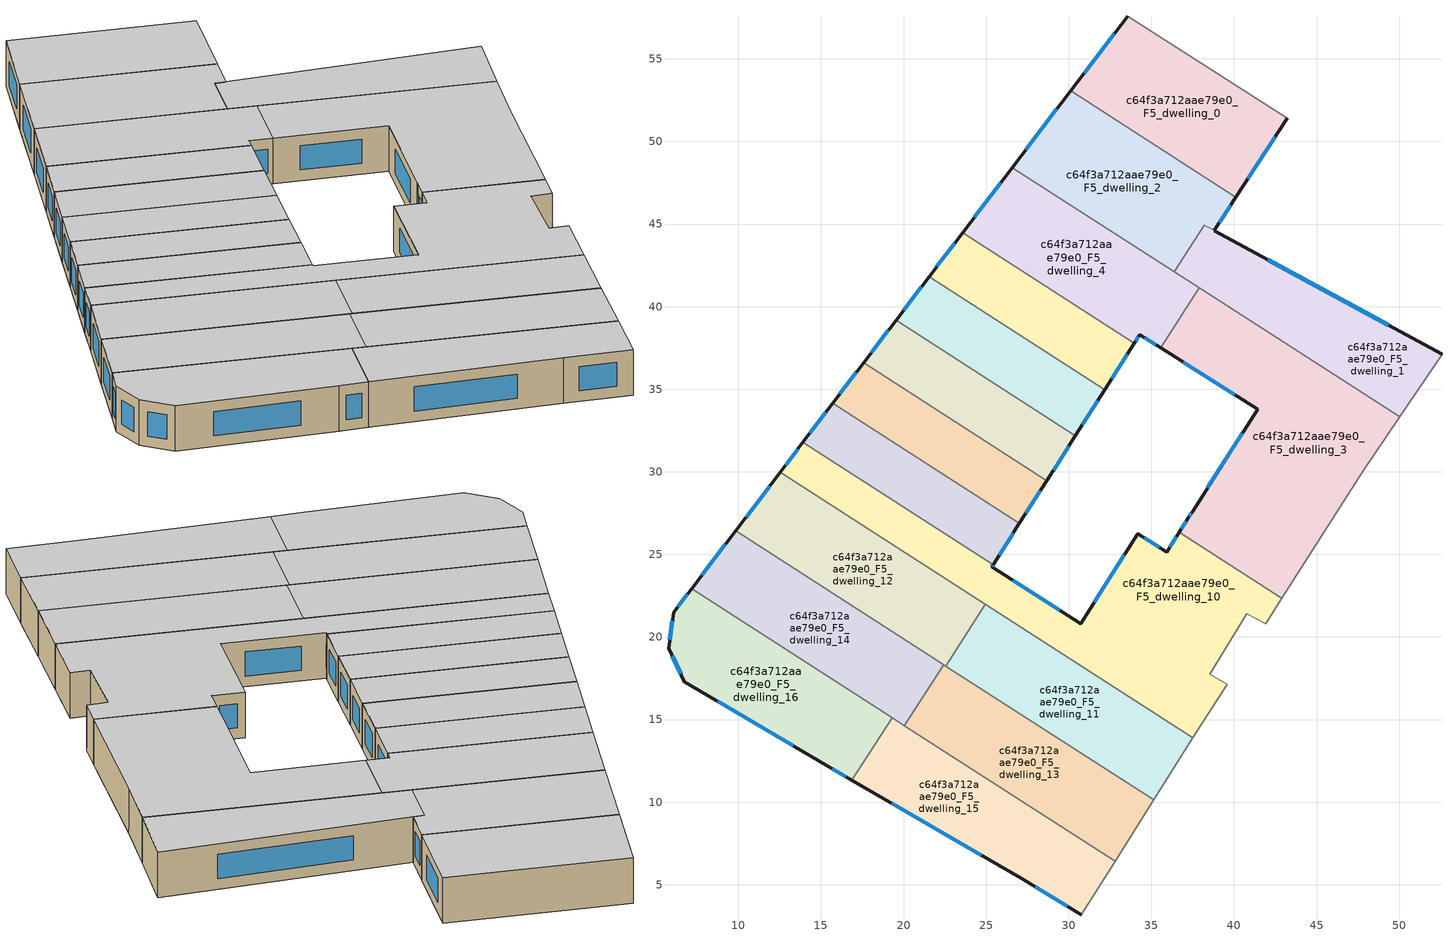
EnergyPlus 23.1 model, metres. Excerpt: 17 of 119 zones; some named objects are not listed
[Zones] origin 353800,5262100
c64f3a712aae79e0_F5_dwelling_0
 floor to c64f3a712aae79e0_F4_dwelling_0 (EU_floor_Construction): 43.23,51.41 40.11,46.62 30.12,53.06 33.57,57.59 z15
 wall outside (EU_wall_Construction): 33.57,57.59 30.12,53.06 / 40.11,46.62 43.23,51.41 z15:18
 wall to c64f3a712aae79e0_F5_dwelling_2 (EU_wall_Construction): 30.12,53.06 40.11,46.62 z15:18
 wall adiabatic (EU_wall_Construction): 43.23,51.41 33.57,57.59 z15:18
 window (EU_Window_Construction): 32.76,56.52 30.93,54.12 / 40.84,47.75 42.5,50.28 z15.7:17.3
 ceiling to c64f3a712aae79e0_F6_dwelling_0 (EU_floor_Construction): 40.11,46.62 43.23,51.41 33.57,57.59 30.12,53.06 z18
c64f3a712aae79e0_F5_dwelling_1
 floor to c64f3a712aae79e0_F4_dwelling_1 (EU_floor_Construction): 52.6,37.12 50.03,33.32 36.37,42.11 38.2,44.94 38.81,44.61 z15
 wall outside (EU_wall_Construction): 52.6,37.12 38.81,44.61 z15:18
 wall adiabatic (EU_wall_Construction): 50.03,33.32 52.6,37.12 z15:18
 wall to c64f3a712aae79e0_F5_dwelling_3 (EU_wall_Construction): 37.89,41.13 50.03,33.32 z15:18
 wall to c64f3a712aae79e0_F5_dwelling_2 (EU_wall_Construction): 38.81,44.61 38.2,44.94 36.37,42.11 z15:18
 wall to c64f3a712aae79e0_F5_dwelling_4 (EU_wall_Construction): 36.37,42.11 37.89,41.13 z15:18
 window (EU_Window_Construction): 49.36,38.88 42.05,42.85 z15.7:17.3
 ceiling to c64f3a712aae79e0_F6_dwelling_1 (EU_floor_Construction): 50.03,33.32 52.6,37.12 38.81,44.61 38.2,44.94 36.37,42.11 z18
c64f3a712aae79e0_F5_dwelling_10
 floor to c64f3a712aae79e0_F4_dwelling_10 (EU_floor_Construction): 36.69,26.34 42.91,22.34 41.93,20.82 40.77,21.42 38.55,17.75 39.58,17.15 37.52,13.89 12.53,29.97 13.91,31.79 25.43,24.38 25.34,24.24 30.73,20.82 34.18,26.26 35.9,25.16 35.92,25.15 z15
 wall outside (EU_wall_Construction): 13.91,31.79 12.53,29.97 / 36.69,26.34 35.92,25.15 35.9,25.16 34.18,26.26 30.73,20.82 25.34,24.24 25.43,24.38 z15:18
 wall adiabatic (EU_wall_Construction): 37.52,13.89 39.58,17.15 38.55,17.75 40.77,21.42 41.93,20.82 42.91,22.34 z15:18
 wall to c64f3a712aae79e0_F5_dwelling_9 (EU_wall_Construction): 25.43,24.38 13.91,31.79 z15:18
 wall to c64f3a712aae79e0_F5_dwelling_3 (EU_wall_Construction): 42.91,22.34 36.69,26.34 z15:18
 wall to c64f3a712aae79e0_F5_dwelling_11 (EU_wall_Construction): 24.96,21.97 37.52,13.89 z15:18
 wall to c64f3a712aae79e0_F5_dwelling_12 (EU_wall_Construction): 12.53,29.97 24.96,21.97 z15:18
 window (EU_Window_Construction): 13.59,31.36 12.85,30.4 / 25.36,24.27 25.41,24.34 / 29.46,21.62 26.61,23.44 / 33.37,24.98 31.54,22.09 / 35.49,25.42 34.58,26 / 36.51,26.06 36.1,25.43 z15.7:17.3
 ceiling to c64f3a712aae79e0_F6_dwelling_10 (EU_floor_Construction): 39.58,17.15 38.55,17.75 40.77,21.42 41.93,20.82 42.91,22.34 36.69,26.34 35.92,25.15 35.9,25.16 34.18,26.26 30.73,20.82 25.34,24.24 25.43,24.38 13.91,31.79 12.53,29.97 37.52,13.89 z18
c64f3a712aae79e0_F5_dwelling_11
 floor to c64f3a712aae79e0_F4_dwelling_11 (EU_floor_Construction): 37.52,13.89 35.15,10.13 22.55,18.24 24.96,21.97 z15
 wall adiabatic (EU_wall_Construction): 35.15,10.13 37.52,13.89 z15:18
 wall to c64f3a712aae79e0_F5_dwelling_12 (EU_wall_Construction): 24.96,21.97 22.55,18.24 z15:18
 wall to c64f3a712aae79e0_F5_dwelling_13 (EU_wall_Construction): 22.55,18.24 35.15,10.13 z15:18
 ceiling to c64f3a712aae79e0_F6_dwelling_11 (EU_floor_Construction): 35.15,10.13 37.52,13.89 24.96,21.97 22.55,18.24 z18
c64f3a712aae79e0_F5_dwelling_12
 floor to c64f3a712aae79e0_F4_dwelling_12 (EU_floor_Construction): 24.96,21.97 22.55,18.24 9.83,26.43 12.53,29.97 z15
 wall outside (EU_wall_Construction): 12.53,29.97 9.83,26.43 z15:18
 wall to c64f3a712aae79e0_F5_dwelling_14 (EU_wall_Construction): 9.83,26.43 22.42,18.32 z15:18
 wall to c64f3a712aae79e0_F5_dwelling_13 (EU_wall_Construction): 22.42,18.32 22.55,18.24 z15:18
 window (EU_Window_Construction): 11.89,29.14 10.46,27.26 z15.7:17.3
 ceiling to c64f3a712aae79e0_F6_dwelling_12 (EU_floor_Construction): 22.55,18.24 24.96,21.97 12.53,29.97 9.83,26.43 z18
c64f3a712aae79e0_F5_dwelling_13
 floor to c64f3a712aae79e0_F4_dwelling_13 (EU_floor_Construction): 35.15,10.13 32.8,6.42 20.05,14.64 22.42,18.32 z15
 wall adiabatic (EU_wall_Construction): 32.8,6.42 35.15,10.13 z15:18
 wall to c64f3a712aae79e0_F5_dwelling_14 (EU_wall_Construction): 22.42,18.32 20.05,14.64 z15:18
 wall to c64f3a712aae79e0_F5_dwelling_15 (EU_wall_Construction): 20.05,14.64 32.8,6.42 z15:18
 ceiling to c64f3a712aae79e0_F6_dwelling_13 (EU_floor_Construction): 32.8,6.42 35.15,10.13 22.42,18.32 20.05,14.64 z18
c64f3a712aae79e0_F5_dwelling_14
 floor to c64f3a712aae79e0_F4_dwelling_14 (EU_floor_Construction): 22.42,18.32 20.05,14.64 7.16,22.93 9.83,26.43 z15
 wall outside (EU_wall_Construction): 9.83,26.43 7.16,22.93 z15:18
 wall to c64f3a712aae79e0_F5_dwelling_16 (EU_wall_Construction): 7.16,22.93 19.3,15.12 z15:18
 wall to c64f3a712aae79e0_F5_dwelling_15 (EU_wall_Construction): 19.3,15.12 20.05,14.64 z15:18
 window (EU_Window_Construction): 9.2,25.61 7.79,23.75 z15.7:17.3
 ceiling to c64f3a712aae79e0_F6_dwelling_14 (EU_floor_Construction): 20.05,14.64 22.42,18.32 9.83,26.43 7.16,22.93 z18
c64f3a712aae79e0_F5_dwelling_15
 floor to c64f3a712aae79e0_F4_dwelling_15 (EU_floor_Construction): 32.8,6.42 30.75,3.18 27.12,5.38 16.87,11.34 19.3,15.12 z15
 wall outside (EU_wall_Construction): 16.87,11.34 27.12,5.38 30.75,3.18 z15:18
 wall to c64f3a712aae79e0_F5_dwelling_16 (EU_wall_Construction): 19.3,15.12 16.87,11.34 z15:18
 wall adiabatic (EU_wall_Construction): 30.75,3.18 32.8,6.42 z15:18
 window (EU_Window_Construction): 27.98,4.87 29.9,3.7 / 19.28,9.94 24.72,6.78 z15.7:17.3
 ceiling to c64f3a712aae79e0_F6_dwelling_15 (EU_floor_Construction): 30.75,3.18 32.8,6.42 19.3,15.12 16.87,11.34 27.12,5.38 z18
c64f3a712aae79e0_F5_dwelling_16
 floor to c64f3a712aae79e0_F4_dwelling_16 (EU_floor_Construction): 19.3,15.12 16.87,11.34 15.33,12.24 6.73,17.29 5.77,19.33 6.08,21.51 7.16,22.93 z15
 wall outside (EU_wall_Construction): 7.16,22.93 6.08,21.51 5.77,19.33 6.73,17.29 15.33,12.24 16.87,11.34 z15:18
 window (EU_Window_Construction): 15.69,12.03 16.51,11.55 / 8.75,16.1 13.31,13.43 / 5.99,18.85 6.5,17.77 / 6.01,21 5.84,19.84 / 6.91,22.6 6.33,21.84 z15.7:17.3
 ceiling to c64f3a712aae79e0_F6_dwelling_16 (EU_floor_Construction): 16.87,11.34 19.3,15.12 7.16,22.93 6.08,21.51 5.77,19.33 6.73,17.29 15.33,12.24 z18
c64f3a712aae79e0_F5_dwelling_2
 floor to c64f3a712aae79e0_F4_dwelling_2 (EU_floor_Construction): 40.11,46.62 38.81,44.61 38.2,44.94 36.37,42.11 26.58,48.41 30.12,53.06 z15
 wall outside (EU_wall_Construction): 30.12,53.06 26.58,48.41 / 38.81,44.61 40.11,46.62 z15:18
 wall to c64f3a712aae79e0_F5_dwelling_4 (EU_wall_Construction): 26.58,48.41 36.37,42.11 z15:18
 window (EU_Window_Construction): 29.29,51.97 27.41,49.5 / 39.11,45.08 39.81,46.15 z15.7:17.3
 ceiling to c64f3a712aae79e0_F6_dwelling_2 (EU_floor_Construction): 38.81,44.61 40.11,46.62 30.12,53.06 26.58,48.41 36.37,42.11 38.2,44.94 z18
c64f3a712aae79e0_F5_dwelling_3
 floor to c64f3a712aae79e0_F4_dwelling_3 (EU_floor_Construction): 50.03,33.32 47.83,30.06 42.91,22.34 36.69,26.34 37.25,27.23 37.47,27.57 41.44,33.79 35.56,37.51 37.89,41.13 z15
 wall outside (EU_wall_Construction): 35.56,37.51 41.44,33.79 37.47,27.57 37.25,27.23 36.69,26.34 z15:18
 wall to c64f3a712aae79e0_F5_dwelling_4 (EU_wall_Construction): 37.89,41.13 35.56,37.51 z15:18
 wall adiabatic (EU_wall_Construction): 42.91,22.34 47.83,30.06 50.03,33.32 z15:18
 window (EU_Window_Construction): 37.42,27.49 37.3,27.31 / 40.5,32.33 38.4,29.03 / 36.94,36.64 40.06,34.67 / 37.12,27.02 36.82,26.55 z15.7:17.3
 ceiling to c64f3a712aae79e0_F6_dwelling_3 (EU_floor_Construction): 42.91,22.34 47.83,30.06 50.03,33.32 37.89,41.13 35.56,37.51 41.44,33.79 37.47,27.57 37.25,27.23 36.69,26.34 z18
c64f3a712aae79e0_F5_dwelling_4
 floor to c64f3a712aae79e0_F4_dwelling_4 (EU_floor_Construction): 37.89,41.13 35.56,37.51 34.3,38.31 33.97,37.79 23.58,44.47 26.58,48.41 z15
 wall outside (EU_wall_Construction): 26.58,48.41 23.58,44.47 / 33.97,37.79 34.3,38.31 35.56,37.51 z15:18
 wall to c64f3a712aae79e0_F5_dwelling_5 (EU_wall_Construction): 23.58,44.47 33.97,37.79 z15:18
 window (EU_Window_Construction): 25.87,47.49 24.28,45.4 / 34.59,38.12 35.26,37.7 / 34.05,37.91 34.22,38.19 z15.7:17.3
 ceiling to c64f3a712aae79e0_F6_dwelling_4 (EU_floor_Construction): 35.56,37.51 37.89,41.13 26.58,48.41 23.58,44.47 33.97,37.79 34.3,38.31 z18
c64f3a712aae79e0_F5_dwelling_5
 floor to c64f3a712aae79e0_F4_dwelling_5 (EU_floor_Construction): 33.97,37.79 32.17,34.97 21.54,41.81 23.58,44.47 z15
 wall outside (EU_wall_Construction): 23.58,44.47 21.54,41.81 / 32.17,34.97 33.97,37.79 z15:18
 wall to c64f3a712aae79e0_F5_dwelling_6 (EU_wall_Construction): 21.54,41.81 32.17,34.97 z15:18
 window (EU_Window_Construction): 23.1,43.85 22.02,42.43 / 32.59,35.63 33.55,37.12 z15.7:17.3
 ceiling to c64f3a712aae79e0_F6_dwelling_5 (EU_floor_Construction): 32.17,34.97 33.97,37.79 23.58,44.47 21.54,41.81 z18
c64f3a712aae79e0_F5_dwelling_6
 floor to c64f3a712aae79e0_F4_dwelling_6 (EU_floor_Construction): 32.17,34.97 30.4,32.19 19.54,39.18 21.54,41.81 z15
 wall outside (EU_wall_Construction): 21.54,41.81 19.54,39.18 / 30.4,32.19 32.17,34.97 z15:18
 wall to c64f3a712aae79e0_F5_dwelling_7 (EU_wall_Construction): 19.54,39.18 30.4,32.19 z15:18
 window (EU_Window_Construction): 21.07,41.19 20.01,39.8 / 30.82,32.84 31.76,34.31 z15.7:17.3
 ceiling to c64f3a712aae79e0_F6_dwelling_6 (EU_floor_Construction): 30.4,32.19 32.17,34.97 21.54,41.81 19.54,39.18 z18
c64f3a712aae79e0_F5_dwelling_7
 floor to c64f3a712aae79e0_F4_dwelling_7 (EU_floor_Construction): 30.4,32.19 28.67,29.47 17.58,36.61 19.54,39.18 z15
 wall outside (EU_wall_Construction): 19.54,39.18 17.58,36.61 / 28.67,29.47 30.4,32.19 z15:18
 wall to c64f3a712aae79e0_F5_dwelling_8 (EU_wall_Construction): 17.58,36.61 28.67,29.47 z15:18
 window (EU_Window_Construction): 19.08,38.58 18.04,37.21 / 29.08,30.11 30,31.55 z15.7:17.3
 ceiling to c64f3a712aae79e0_F6_dwelling_7 (EU_floor_Construction): 28.67,29.47 30.4,32.19 19.54,39.18 17.58,36.61 z18
c64f3a712aae79e0_F5_dwelling_8
 floor to c64f3a712aae79e0_F4_dwelling_8 (EU_floor_Construction): 28.67,29.47 27.02,26.87 15.71,34.15 17.58,36.61 z15
 wall outside (EU_wall_Construction): 17.58,36.61 15.71,34.15 / 27.02,26.87 28.67,29.47 z15:18
 wall to c64f3a712aae79e0_F5_dwelling_9 (EU_wall_Construction): 15.71,34.15 27.02,26.87 z15:18
 window (EU_Window_Construction): 17.14,36.03 16.15,34.73 / 27.41,27.48 28.28,28.86 z15.7:17.3
 ceiling to c64f3a712aae79e0_F6_dwelling_8 (EU_floor_Construction): 27.02,26.87 28.67,29.47 17.58,36.61 15.71,34.15 z18
c64f3a712aae79e0_F5_dwelling_9
 floor to c64f3a712aae79e0_F4_dwelling_9 (EU_floor_Construction): 27.02,26.87 25.43,24.38 13.91,31.79 15.71,34.15 z15
 wall outside (EU_wall_Construction): 15.71,34.15 13.91,31.79 / 25.43,24.38 27.02,26.87 z15:18
 window (EU_Window_Construction): 15.29,33.6 14.33,32.34 / 25.8,24.96 26.64,26.29 z15.7:17.3
 ceiling to c64f3a712aae79e0_F6_dwelling_9 (EU_floor_Construction): 25.43,24.38 27.02,26.87 15.71,34.15 13.91,31.79 z18
[Building]
EU S2 Campaign: North Axis=0; Terrain=City; Solar Distribution=FullExterior
[Site:Location]
Budapest.Ferenc.Liszt.Intl.AP: Latitude=47.437; Longitude=19.256; Time Zone=1; Elevation=185
[SizingPeriod:WeatherFileDays]
AnnualSizingPeriod: Begin Month=1; Begin Day of Month=1; End Month=12; End Day of Month=31; Day of Week for Start Day=Monday; Use Weather File Daylight Saving Period=No; Use Weather File Rain and Snow Indicators=No
[MATERIAL]
EU_InternalMass_Material: Roughness=MediumRough; Thickness=0.1; Conductivity=1; Density=1800; Specific Heat=900; Thermal Absorptance=0.9; Solar Absorptance=0.7; Visible Absorptance=0.7
[MATERIAL:NOMASS] Roughness=MediumRough; Thermal Absorptance=0.9; Solar Absorptance=0.7; Visible Absorptance=0.7
Name | Thermal Resistance
EU_wall_NoMass | 0.832559
EU_floor_NoMass | 0.872794
[WINDOWMATERIAL:SIMPLEGLAZINGSYSTEM]
EU_Window_SimpleGlazing: UFactor=2.79869; Solar Heat Gain Coefficient=0.75; Visible Transmittance=0.75
[CONSTRUCTION]
EU_wall_Construction: EU_wall_NoMass
EU_floor_Construction: EU_floor_NoMass
EU_Window_Construction: EU_Window_SimpleGlazing
EU_InternalMass_Construction: EU_InternalMass_Material
[ZONE] Type=1; Multiplier=1; Ceiling Height=autocalculate; Floor Area=autocalculate; Part of Total Floor Area=Yes
Name | Volume
c64f3a712aae79e0_F5_dwelling_0 | 199.343
c64f3a712aae79e0_F5_dwelling_1 | 194.255
c64f3a712aae79e0_F5_dwelling_10 | 393.995
c64f3a712aae79e0_F5_dwelling_11 | 199.332
c64f3a712aae79e0_F5_dwelling_12 | 199.319
c64f3a712aae79e0_F5_dwelling_13 | 199.342
c64f3a712aae79e0_F5_dwelling_14 | 199.357
c64f3a712aae79e0_F5_dwelling_15 | 199.366
c64f3a712aae79e0_F5_dwelling_16 | 199.352
c64f3a712aae79e0_F5_dwelling_2 | 204.404
c64f3a712aae79e0_F5_dwelling_3 | 380.146
c64f3a712aae79e0_F5_dwelling_4 | 199.378
c64f3a712aae79e0_F5_dwelling_5 | 125.259
c64f3a712aae79e0_F5_dwelling_6 | 126.239
c64f3a712aae79e0_F5_dwelling_7 | 126.145
c64f3a712aae79e0_F5_dwelling_8 | 123.091
c64f3a712aae79e0_F5_dwelling_9 | 120.557
[INTERNALMASS] Construction=EU_InternalMass_Construction
Name | Zone or ZoneList | Surface Area
c64f3a712aae79e0_F5_dwelling_0_EU_InternalMass | c64f3a712aae79e0_F5_dwelling_0 | 66.4478
c64f3a712aae79e0_F5_dwelling_1_EU_InternalMass | c64f3a712aae79e0_F5_dwelling_1 | 64.7526
c64f3a712aae79e0_F5_dwelling_2_EU_InternalMass | c64f3a712aae79e0_F5_dwelling_2 | 68.1368
c64f3a712aae79e0_F5_dwelling_3_EU_InternalMass | c64f3a712aae79e0_F5_dwelling_3 | 126.72
c64f3a712aae79e0_F5_dwelling_4_EU_InternalMass | c64f3a712aae79e0_F5_dwelling_4 | 66.4592
c64f3a712aae79e0_F5_dwelling_5_EU_InternalMass | c64f3a712aae79e0_F5_dwelling_5 | 41.7529
c64f3a712aae79e0_F5_dwelling_6_EU_InternalMass | c64f3a712aae79e0_F5_dwelling_6 | 42.0798
c64f3a712aae79e0_F5_dwelling_7_EU_InternalMass | c64f3a712aae79e0_F5_dwelling_7 | 42.0483
c64f3a712aae79e0_F5_dwelling_8_EU_InternalMass | c64f3a712aae79e0_F5_dwelling_8 | 41.0304
c64f3a712aae79e0_F5_dwelling_9_EU_InternalMass | c64f3a712aae79e0_F5_dwelling_9 | 40.1858
c64f3a712aae79e0_F5_dwelling_10_EU_InternalMass | c64f3a712aae79e0_F5_dwelling_10 | 131.334
c64f3a712aae79e0_F5_dwelling_11_EU_InternalMass | c64f3a712aae79e0_F5_dwelling_11 | 66.4449
c64f3a712aae79e0_F5_dwelling_12_EU_InternalMass | c64f3a712aae79e0_F5_dwelling_12 | 66.4389
c64f3a712aae79e0_F5_dwelling_13_EU_InternalMass | c64f3a712aae79e0_F5_dwelling_13 | 66.4485
c64f3a712aae79e0_F5_dwelling_14_EU_InternalMass | c64f3a712aae79e0_F5_dwelling_14 | 66.4522
c64f3a712aae79e0_F5_dwelling_15_EU_InternalMass | c64f3a712aae79e0_F5_dwelling_15 | 66.455
c64f3a712aae79e0_F5_dwelling_16_EU_InternalMass | c64f3a712aae79e0_F5_dwelling_16 | 66.4503
[OTHEREQUIPMENT] Fuel Type=Electricity; Design Level Calculation Method=Watts/Area; Power per Zone Floor Area=1; Fraction Latent=0; Fraction Radiant=0; Fraction Lost=0; Carbon Dioxide Generation Rate=0; EndUse Subcategory=EU_Step8_InternalGains
Name | Zone or ZoneList or Space or SpaceList | Schedule
EU_Step8_InternalGain_c64f3a712aae79e0_F5_dwelling_0_f000 | c64f3a712aae79e0_F5_dwelling_0 | EU_Step8_GainSchedule_c64f3a712aae79e0_F5_dwelling_0_f000
EU_Step8_InternalGain_c64f3a712aae79e0_F5_dwelling_1_f000 | c64f3a712aae79e0_F5_dwelling_1 | EU_Step8_GainSchedule_c64f3a712aae79e0_F5_dwelling_1_f000
EU_Step8_InternalGain_c64f3a712aae79e0_F5_dwelling_2_f000 | c64f3a712aae79e0_F5_dwelling_2 | EU_Step8_GainSchedule_c64f3a712aae79e0_F5_dwelling_2_f000
EU_Step8_InternalGain_c64f3a712aae79e0_F5_dwelling_3_f000 | c64f3a712aae79e0_F5_dwelling_3 | EU_Step8_GainSchedule_c64f3a712aae79e0_F5_dwelling_3_f000
EU_Step8_InternalGain_c64f3a712aae79e0_F5_dwelling_4_f000 | c64f3a712aae79e0_F5_dwelling_4 | EU_Step8_GainSchedule_c64f3a712aae79e0_F5_dwelling_4_f000
EU_Step8_InternalGain_c64f3a712aae79e0_F5_dwelling_5_f000 | c64f3a712aae79e0_F5_dwelling_5 | EU_Step8_GainSchedule_c64f3a712aae79e0_F5_dwelling_5_f000
EU_Step8_InternalGain_c64f3a712aae79e0_F5_dwelling_6_f000 | c64f3a712aae79e0_F5_dwelling_6 | EU_Step8_GainSchedule_c64f3a712aae79e0_F5_dwelling_6_f000
EU_Step8_InternalGain_c64f3a712aae79e0_F5_dwelling_7_f000 | c64f3a712aae79e0_F5_dwelling_7 | EU_Step8_GainSchedule_c64f3a712aae79e0_F5_dwelling_7_f000
EU_Step8_InternalGain_c64f3a712aae79e0_F5_dwelling_8_f000 | c64f3a712aae79e0_F5_dwelling_8 | EU_Step8_GainSchedule_c64f3a712aae79e0_F5_dwelling_8_f000
EU_Step8_InternalGain_c64f3a712aae79e0_F5_dwelling_9_f000 | c64f3a712aae79e0_F5_dwelling_9 | EU_Step8_GainSchedule_c64f3a712aae79e0_F5_dwelling_9_f000
EU_Step8_InternalGain_c64f3a712aae79e0_F5_dwelling_10_f000 | c64f3a712aae79e0_F5_dwelling_10 | EU_Step8_GainSchedule_c64f3a712aae79e0_F5_dwelling_10_f000
EU_Step8_InternalGain_c64f3a712aae79e0_F5_dwelling_11_f000 | c64f3a712aae79e0_F5_dwelling_11 | EU_Step8_GainSchedule_c64f3a712aae79e0_F5_dwelling_11_f000
EU_Step8_InternalGain_c64f3a712aae79e0_F5_dwelling_12_f000 | c64f3a712aae79e0_F5_dwelling_12 | EU_Step8_GainSchedule_c64f3a712aae79e0_F5_dwelling_12_f000
EU_Step8_InternalGain_c64f3a712aae79e0_F5_dwelling_13_f000 | c64f3a712aae79e0_F5_dwelling_13 | EU_Step8_GainSchedule_c64f3a712aae79e0_F5_dwelling_13_f000
EU_Step8_InternalGain_c64f3a712aae79e0_F5_dwelling_14_f000 | c64f3a712aae79e0_F5_dwelling_14 | EU_Step8_GainSchedule_c64f3a712aae79e0_F5_dwelling_14_f000
EU_Step8_InternalGain_c64f3a712aae79e0_F5_dwelling_15_f000 | c64f3a712aae79e0_F5_dwelling_15 | EU_Step8_GainSchedule_c64f3a712aae79e0_F5_dwelling_15_f000
EU_Step8_InternalGain_c64f3a712aae79e0_F5_dwelling_16_f000 | c64f3a712aae79e0_F5_dwelling_16 | EU_Step8_GainSchedule_c64f3a712aae79e0_F5_dwelling_16_f000
[ZONEVENTILATION:DESIGNFLOWRATE] Schedule=EU_AlwaysOn; Design Flow Rate Calculation Method=AirChanges/Hour; Air Changes per Hour=0.475469; Ventilation Type=Natural; Fan Pressure Rise=0; Fan Total Efficiency=1; Constant Term Coefficient=1; Temperature Term Coefficient=0; Velocity Term Coefficient=0; Velocity Squared Term Coefficient=0; Minimum Indoor Temperature=-100; Maximum Indoor Temperature=100; Delta Temperature=-100; Minimum Outdoor Temperature=-100; Maximum Outdoor Temperature=100; Maximum Wind Speed=40
Name | Zone or ZoneList or Space or SpaceList
EU_ConstantAir_c64f3a712aae79e0_F5_dwelling_0 | c64f3a712aae79e0_F5_dwelling_0
EU_ConstantAir_c64f3a712aae79e0_F5_dwelling_1 | c64f3a712aae79e0_F5_dwelling_1
EU_ConstantAir_c64f3a712aae79e0_F5_dwelling_2 | c64f3a712aae79e0_F5_dwelling_2
EU_ConstantAir_c64f3a712aae79e0_F5_dwelling_3 | c64f3a712aae79e0_F5_dwelling_3
EU_ConstantAir_c64f3a712aae79e0_F5_dwelling_4 | c64f3a712aae79e0_F5_dwelling_4
EU_ConstantAir_c64f3a712aae79e0_F5_dwelling_5 | c64f3a712aae79e0_F5_dwelling_5
EU_ConstantAir_c64f3a712aae79e0_F5_dwelling_6 | c64f3a712aae79e0_F5_dwelling_6
EU_ConstantAir_c64f3a712aae79e0_F5_dwelling_7 | c64f3a712aae79e0_F5_dwelling_7
EU_ConstantAir_c64f3a712aae79e0_F5_dwelling_8 | c64f3a712aae79e0_F5_dwelling_8
EU_ConstantAir_c64f3a712aae79e0_F5_dwelling_9 | c64f3a712aae79e0_F5_dwelling_9
EU_ConstantAir_c64f3a712aae79e0_F5_dwelling_10 | c64f3a712aae79e0_F5_dwelling_10
EU_ConstantAir_c64f3a712aae79e0_F5_dwelling_11 | c64f3a712aae79e0_F5_dwelling_11
EU_ConstantAir_c64f3a712aae79e0_F5_dwelling_12 | c64f3a712aae79e0_F5_dwelling_12
EU_ConstantAir_c64f3a712aae79e0_F5_dwelling_13 | c64f3a712aae79e0_F5_dwelling_13
EU_ConstantAir_c64f3a712aae79e0_F5_dwelling_14 | c64f3a712aae79e0_F5_dwelling_14
EU_ConstantAir_c64f3a712aae79e0_F5_dwelling_15 | c64f3a712aae79e0_F5_dwelling_15
EU_ConstantAir_c64f3a712aae79e0_F5_dwelling_16 | c64f3a712aae79e0_F5_dwelling_16
[HVACTEMPLATE:ZONE:IDEALLOADSAIRSYSTEM] System Availability Schedule=EU_AlwaysOn; Maximum Heating Supply Air Temperature=50; Minimum Cooling Supply Air Temperature=13; Maximum Heating Supply Air Humidity Ratio=0.0156; Minimum Cooling Supply Air Humidity Ratio=0.0077; Heating Limit=NoLimit; Cooling Limit=NoLimit; Heating Availability Schedule=EU_AlwaysOn; Cooling Availability Schedule=EU_CoolingOff; Dehumidification Control Type=ConstantSensibleHeatRatio; Cooling Sensible Heat Ratio=0.7; Dehumidification Setpoint=60; Humidification Control Type=None; Humidification Setpoint=30; Outdoor Air Method=None; Outdoor Air Flow Rate per Person=0.00944; Outdoor Air Flow Rate per Zone Floor Area=0; Outdoor Air Flow Rate per Zone=0; Demand Controlled Ventilation Type=None; Outdoor Air Economizer Type=NoEconomizer; Heat Recovery Type=None; Sensible Heat Recovery Effectiveness=0.7; Latent Heat Recovery Effectiveness=0.65
Name | Template Thermostat
c64f3a712aae79e0_F5_dwelling_0 | EU_HeatOnly_c64f3a712aae79e0_F5_dwelling_0
c64f3a712aae79e0_F5_dwelling_1 | EU_HeatOnly_c64f3a712aae79e0_F5_dwelling_1
c64f3a712aae79e0_F5_dwelling_2 | EU_HeatOnly_c64f3a712aae79e0_F5_dwelling_2
c64f3a712aae79e0_F5_dwelling_3 | EU_HeatOnly_c64f3a712aae79e0_F5_dwelling_3
c64f3a712aae79e0_F5_dwelling_4 | EU_HeatOnly_c64f3a712aae79e0_F5_dwelling_4
c64f3a712aae79e0_F5_dwelling_5 | EU_HeatOnly_c64f3a712aae79e0_F5_dwelling_5
c64f3a712aae79e0_F5_dwelling_6 | EU_HeatOnly_c64f3a712aae79e0_F5_dwelling_6
c64f3a712aae79e0_F5_dwelling_7 | EU_HeatOnly_c64f3a712aae79e0_F5_dwelling_7
c64f3a712aae79e0_F5_dwelling_8 | EU_HeatOnly_c64f3a712aae79e0_F5_dwelling_8
c64f3a712aae79e0_F5_dwelling_9 | EU_HeatOnly_c64f3a712aae79e0_F5_dwelling_9
c64f3a712aae79e0_F5_dwelling_10 | EU_HeatOnly_c64f3a712aae79e0_F5_dwelling_10
c64f3a712aae79e0_F5_dwelling_11 | EU_HeatOnly_c64f3a712aae79e0_F5_dwelling_11
c64f3a712aae79e0_F5_dwelling_12 | EU_HeatOnly_c64f3a712aae79e0_F5_dwelling_12
c64f3a712aae79e0_F5_dwelling_13 | EU_HeatOnly_c64f3a712aae79e0_F5_dwelling_13
c64f3a712aae79e0_F5_dwelling_14 | EU_HeatOnly_c64f3a712aae79e0_F5_dwelling_14
c64f3a712aae79e0_F5_dwelling_15 | EU_HeatOnly_c64f3a712aae79e0_F5_dwelling_15
c64f3a712aae79e0_F5_dwelling_16 | EU_HeatOnly_c64f3a712aae79e0_F5_dwelling_16
[SIZING:ZONE] Zone Cooling Design Supply Air Temperature Input Method=SupplyAirTemperature; Zone Cooling Design Supply Air Temperature=13; Zone Heating Design Supply Air Temperature Input Method=SupplyAirTemperature; Zone Heating Design Supply Air Temperature=50; Zone Cooling Design Supply Air Humidity Ratio=0.008; Zone Heating Design Supply Air Humidity Ratio=0.008; Cooling Design Air Flow Method=DesignDay; Cooling Design Air Flow Rate=0; Cooling Minimum Air Flow per Zone Floor Area=0.000762; Cooling Minimum Air Flow=0; Cooling Minimum Air Flow Fraction=0.2; Heating Design Air Flow Method=DesignDay; Heating Design Air Flow Rate=0; Heating Maximum Air Flow per Zone Floor Area=0.002032; Heating Maximum Air Flow=0.141576; Heating Maximum Air Flow Fraction=0.3; Account for Dedicated Outdoor Air System=No; Dedicated Outdoor Air System Control Strategy=NeutralSupplyAir; Dedicated Outdoor Air Low Setpoint Temperature for Design=autosize; Dedicated Outdoor Air High Setpoint Temperature for Design=autosize; Zone Load Sizing Method=Sensible Load Only No Latent Load; Zone Latent Cooling Design Supply Air Humidity Ratio Input Method=HumidityRatioDifference; Zone Cooling Design Supply Air Humidity Ratio Difference=0.005; Zone Latent Heating Design Supply Air Humidity Ratio Input Method=HumidityRatioDifference; Zone Humidification Design Supply Air Humidity Ratio Difference=0.005
c64f3a712aae79e0_F5_dwelling_0; c64f3a712aae79e0_F5_dwelling_1; c64f3a712aae79e0_F5_dwelling_2; c64f3a712aae79e0_F5_dwelling_3; c64f3a712aae79e0_F5_dwelling_4; c64f3a712aae79e0_F5_dwelling_5; c64f3a712aae79e0_F5_dwelling_6; c64f3a712aae79e0_F5_dwelling_7; c64f3a712aae79e0_F5_dwelling_8; c64f3a712aae79e0_F5_dwelling_9; c64f3a712aae79e0_F5_dwelling_10; c64f3a712aae79e0_F5_dwelling_11; c64f3a712aae79e0_F5_dwelling_12; c64f3a712aae79e0_F5_dwelling_13; c64f3a712aae79e0_F5_dwelling_14; c64f3a712aae79e0_F5_dwelling_15; c64f3a712aae79e0_F5_dwelling_16
[SCHEDULE:CONSTANT]
Name | Hourly Value
EU_AlwaysOn | 1
EU_CoolingOff | 0
[SCHEDULE:FILE] Column Number=1; Rows to Skip at Top=0; Number of Hours of Data=8760; Column Separator=Comma; Interpolate to Timestep=No; Minutes per Item=60; Adjust Schedule for Daylight Savings=Yes
Name | File
EU_Step8_GainSchedule_c64f3a712aae79e0_F5_dwelling_0_f000 | ../../schedules/c64f3a712aae79e0/c64f3a712aae79e0_F5_dwelling_0_f000_gain.csv
EU_Step8_GainSchedule_c64f3a712aae79e0_F5_dwelling_1_f000 | ../../schedules/c64f3a712aae79e0/c64f3a712aae79e0_F5_dwelling_1_f000_gain.csv
EU_Step8_GainSchedule_c64f3a712aae79e0_F5_dwelling_2_f000 | ../../schedules/c64f3a712aae79e0/c64f3a712aae79e0_F5_dwelling_2_f000_gain.csv
EU_Step8_GainSchedule_c64f3a712aae79e0_F5_dwelling_3_f000 | ../../schedules/c64f3a712aae79e0/c64f3a712aae79e0_F5_dwelling_3_f000_gain.csv
EU_Step8_GainSchedule_c64f3a712aae79e0_F5_dwelling_4_f000 | ../../schedules/c64f3a712aae79e0/c64f3a712aae79e0_F5_dwelling_4_f000_gain.csv
EU_Step8_GainSchedule_c64f3a712aae79e0_F5_dwelling_5_f000 | ../../schedules/c64f3a712aae79e0/c64f3a712aae79e0_F5_dwelling_5_f000_gain.csv
EU_Step8_GainSchedule_c64f3a712aae79e0_F5_dwelling_6_f000 | ../../schedules/c64f3a712aae79e0/c64f3a712aae79e0_F5_dwelling_6_f000_gain.csv
EU_Step8_GainSchedule_c64f3a712aae79e0_F5_dwelling_7_f000 | ../../schedules/c64f3a712aae79e0/c64f3a712aae79e0_F5_dwelling_7_f000_gain.csv
EU_Step8_GainSchedule_c64f3a712aae79e0_F5_dwelling_8_f000 | ../../schedules/c64f3a712aae79e0/c64f3a712aae79e0_F5_dwelling_8_f000_gain.csv
EU_Step8_GainSchedule_c64f3a712aae79e0_F5_dwelling_9_f000 | ../../schedules/c64f3a712aae79e0/c64f3a712aae79e0_F5_dwelling_9_f000_gain.csv
EU_Step8_GainSchedule_c64f3a712aae79e0_F5_dwelling_10_f000 | ../../schedules/c64f3a712aae79e0/c64f3a712aae79e0_F5_dwelling_10_f000_gain.csv
EU_Step8_GainSchedule_c64f3a712aae79e0_F5_dwelling_11_f000 | ../../schedules/c64f3a712aae79e0/c64f3a712aae79e0_F5_dwelling_11_f000_gain.csv
EU_Step8_GainSchedule_c64f3a712aae79e0_F5_dwelling_12_f000 | ../../schedules/c64f3a712aae79e0/c64f3a712aae79e0_F5_dwelling_12_f000_gain.csv
EU_Step8_GainSchedule_c64f3a712aae79e0_F5_dwelling_13_f000 | ../../schedules/c64f3a712aae79e0/c64f3a712aae79e0_F5_dwelling_13_f000_gain.csv
EU_Step8_GainSchedule_c64f3a712aae79e0_F5_dwelling_14_f000 | ../../schedules/c64f3a712aae79e0/c64f3a712aae79e0_F5_dwelling_14_f000_gain.csv
EU_Step8_GainSchedule_c64f3a712aae79e0_F5_dwelling_15_f000 | ../../schedules/c64f3a712aae79e0/c64f3a712aae79e0_F5_dwelling_15_f000_gain.csv
EU_Step8_GainSchedule_c64f3a712aae79e0_F5_dwelling_16_f000 | ../../schedules/c64f3a712aae79e0/c64f3a712aae79e0_F5_dwelling_16_f000_gain.csv
